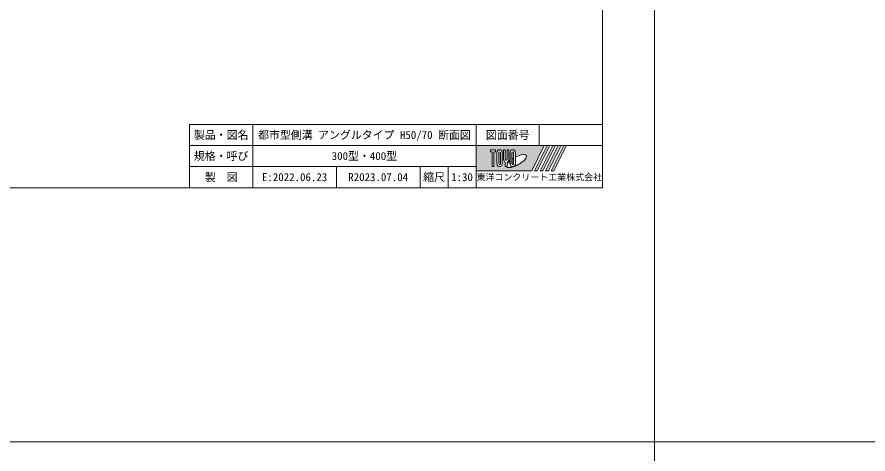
# Model space of a CAD drawing. Units: millimetres at full size; details may follow other scales. Extents: x -1934 to 78146, y -143454 to -112471.
# Drawn here: x 5544 to 12756, y -127206 to -123505 of the extents above; entities that cross this region are included whole.
import ezdxf
from ezdxf.enums import TextEntityAlignment as Align

# ---------------------------------------------------------------- set-up
doc = ezdxf.new("R2010")
doc.units = ezdxf.units.MM
doc.header["$LTSCALE"] = 23
doc.layers.add('0_2', color=7, linetype='Continuous', lineweight=13)
doc.layers.add('枠', color=5, linetype='Continuous', lineweight=5)
doc.styles.add('ＭＳ ゴシック', font='')
doc.styles.get('ＭＳ ゴシック').set_extended_font_data('MS Gothic')

msp = doc.modelspace()

# ---------------------------------------------------------------- hatches: boundary and pattern name
at = {"layer": '枠'}
h = msp.add_hatch(color=7, dxfattribs=at)
h.paths.add_polyline_path([(9434.44, -124593.01), (9434.44, -124807.29), (9905.87, -124807.29), (10013.01, -124593.01)])
edge = h.paths.add_edge_path(flags=16)
edge.add_ellipse((9776.72, -124724.92), major_axis=(83.96, 46.99), ratio=0.3471473, start_angle=-144.311216, end_angle=72.189903, ccw=False)
edge.add_ellipse((9745.64, -124745.21), major_axis=(0, 28.57), ratio=0.8463542, start_angle=-160.703456, end_angle=-90)
edge.add_line((9769.82, -124745.21), (9769.82, -124690.74))
edge = h.paths.add_edge_path(flags=16)
edge.add_ellipse((9745.64, -124655.1), major_axis=(0, 26.37), ratio=0.8463542, start_angle=-90, end_angle=90, ccw=False)
edge.add_line((9767.96, -124655.1), (9767.96, -124745.21))
edge.add_ellipse((9745.64, -124745.21), major_axis=(0, 26.37), ratio=0.8463542, start_angle=90, end_angle=-90, ccw=False)
edge.add_line((9723.31, -124745.21), (9723.31, -124655.1))
edge = h.paths.add_edge_path(flags=16)
edge.add_line((9753.08, -124655.1), (9753.08, -124745.21))
edge.add_ellipse((9745.64, -124745.21), major_axis=(0, 8.79), ratio=0.8463541, start_angle=90, end_angle=-90, ccw=False)
edge.add_line((9738.19, -124745.21), (9738.19, -124655.1))
edge.add_ellipse((9745.64, -124655.1), major_axis=(0, 8.79), ratio=0.8463541, start_angle=-90, end_angle=90, ccw=False)
edge = h.paths.add_edge_path(flags=16)
edge.add_line((9751.22, -124701.15), (9751.22, -124745.21))
edge.add_ellipse((9745.64, -124745.21), major_axis=(0, 6.59), ratio=0.8463541, start_angle=90, end_angle=-90, ccw=False)
edge.add_line((9740.06, -124745.21), (9740.06, -124708.37))
edge.add_ellipse((9776.72, -124724.92), major_axis=(83.96, 46.99), ratio=0.3471473, start_angle=107.791742, end_angle=126.471319, ccw=False)
edge = h.paths.add_edge_path(flags=16)
edge.add_line((9712.15, -124628.72), (9712.15, -124709.49))
edge.add_ellipse((9689.83, -124709.49), major_axis=(0, 26.37), ratio=0.8463542, start_angle=-163.341167, end_angle=-90, ccw=False)
edge.add_line((9697.27, -124734.36), (9697.27, -124771.58))
edge.add_line((9697.27, -124771.58), (9682.39, -124771.58))
edge.add_line((9682.39, -124771.58), (9682.39, -124734.36))
edge.add_ellipse((9689.83, -124709.49), major_axis=(0, 26.37), ratio=0.8463542, start_angle=90, end_angle=163.341167, ccw=False)
edge.add_line((9667.51, -124709.49), (9667.51, -124628.72))
edge.add_line((9667.51, -124628.72), (9682.39, -124628.72))
edge.add_line((9682.39, -124628.72), (9682.39, -124709.49))
edge.add_ellipse((9689.83, -124709.49), major_axis=(0, 8.79), ratio=0.8463541, start_angle=90, end_angle=-90)
edge.add_line((9697.27, -124709.49), (9697.27, -124628.72))
edge.add_line((9697.27, -124628.72), (9712.15, -124628.72))
edge = h.paths.add_edge_path(flags=16)
edge.add_line((9721.45, -124722.46), (9721.45, -124745.21))
edge.add_ellipse((9745.64, -124745.21), major_axis=(0, 28.57), ratio=0.8463542, start_angle=90, end_angle=-171.54427)
edge.add_ellipse((9776.72, -124724.92), major_axis=(83.96, 46.99), ratio=0.3471473, start_angle=-178.649536, end_angle=-148.292442, ccw=False)
edge.add_line((9694.07, -124773.78), (9699.13, -124773.78))
edge.add_line((9699.13, -124773.78), (9699.13, -124745.92))
edge.add_ellipse((9776.72, -124724.92), major_axis=(83.96, 46.99), ratio=0.3471473, start_angle=148.219121, end_angle=165.908122, ccw=False)
edge = h.paths.add_edge_path(flags=16)
edge.add_ellipse((9634.03, -124655.1), major_axis=(0, 26.37), ratio=0.8463542, start_angle=-90, end_angle=90, ccw=False)
edge.add_line((9656.35, -124655.1), (9656.35, -124745.21))
edge.add_ellipse((9634.03, -124745.21), major_axis=(0, 26.37), ratio=0.8463542, start_angle=90, end_angle=-90, ccw=False)
edge.add_line((9611.71, -124745.21), (9611.71, -124655.1))
edge = h.paths.add_edge_path(flags=16)
edge.add_line((9641.47, -124655.1), (9641.47, -124745.21))
edge.add_ellipse((9634.03, -124745.21), major_axis=(0, 8.79), ratio=0.8463541, start_angle=90, end_angle=-90, ccw=False)
edge.add_line((9626.59, -124745.21), (9626.59, -124655.1))
edge.add_ellipse((9634.03, -124655.1), major_axis=(0, 8.79), ratio=0.8463541, start_angle=-90, end_angle=90, ccw=False)
h.paths.add_polyline_path([(9600.55, -124628.72), (9600.55, -124646.31), (9585.67, -124646.31), (9585.67, -124771.58), (9570.78, -124771.58), (9570.78, -124646.31), (9555.9, -124646.31), (9555.9, -124628.72)], flags=16)
for points in [[(9929.44, -124807.29), (9953.01, -124807.29), (10060.16, -124593.01), (10036.58, -124593.01)], [(10107.3, -124593.01), (10083.73, -124593.01), (9976.58, -124807.29), (10000.16, -124807.29)], [(10154.44, -124593.01), (10130.87, -124593.01), (10023.73, -124807.29), (10047.3, -124807.29)], [(10201.58, -124593.01), (10178.01, -124593.01), (10070.87, -124807.29), (10094.44, -124807.29)]]:
    msp.add_hatch(color=7, dxfattribs=at).paths.add_polyline_path(points)

# ---------------------------------------------------------------- linework, layer by layer
at = {"layer": '0_2', "color": 1}
for p, q in [((10945.54, -143454.17), (10945.54, -112471.31)), ((-1933.8, -127103.33), (78145.54, -127103.33)), ((-1933.8, -127103.33), (78145.54, -127103.33))]:
    msp.add_line(p, q, dxfattribs=at)
at = {"layer": '枠', "lineweight": 13}
for p, q in [((10505.87, -124950.15), (10505.87, -116678.72)), ((10505.87, -124414.44), (7006.33, -124414.44)), ((7006.33, -124950.15), (7006.33, -124414.44)), ((7542.04, -124950.15), (7542.04, -124414.44)), ((9434.44, -124950.15), (9434.44, -124414.44)), ((9970.16, -124593.01), (9970.16, -124414.44)), ((10505.87, -124593.01), (7006.33, -124593.01)), ((9434.44, -124771.58), (7006.33, -124771.58)), ((8250.73, -124950.15), (8250.73, -124771.58)), ((8959.41, -124950.15), (8959.41, -124771.58)), ((9196.93, -124950.15), (9196.93, -124771.58)), ((-1494.13, -124950.15), (10505.87, -124950.15))]:
    msp.add_line(p, q, dxfattribs=at)
at = {"layer": '枠'}
for p, q in [((9434.44, -124593.01), (9434.44, -124807.29)), ((9434.44, -124593.01), (10013.01, -124593.01)), ((10013.01, -124593.01), (9905.87, -124807.29)), ((10036.58, -124593.01), (9929.44, -124807.29)), ((10060.16, -124593.01), (9953.01, -124807.29)), ((10083.73, -124593.01), (9976.58, -124807.29)), ((10107.3, -124593.01), (10000.16, -124807.29)), ((10130.87, -124593.01), (10023.73, -124807.29)), ((10036.58, -124593.01), (10060.16, -124593.01)), ((10154.44, -124593.01), (10047.3, -124807.29)), ((10178.01, -124593.01), (10070.87, -124807.29)), ((10083.73, -124593.01), (10107.3, -124593.01)), ((10201.58, -124593.01), (10094.44, -124807.29)), ((10130.87, -124593.01), (10154.44, -124593.01)), ((10178.01, -124593.01), (10201.58, -124593.01)), ((9555.9, -124628.72), (9555.9, -124646.31)), ((9555.9, -124628.72), (9600.55, -124628.72)), ((9570.78, -124646.31), (9555.9, -124646.31)), ((9570.78, -124646.31), (9570.78, -124771.58)), ((9585.67, -124646.31), (9585.67, -124771.58)), ((9600.55, -124646.31), (9585.67, -124646.31)), ((9600.55, -124628.72), (9600.55, -124646.31)), ((9611.71, -124655.1), (9611.71, -124745.21)), ((9626.59, -124745.21), (9626.59, -124655.1)), ((9641.47, -124655.1), (9641.47, -124745.21)), ((9656.35, -124745.21), (9656.35, -124655.1)), ((9667.51, -124709.49), (9667.51, -124628.72)), ((9667.51, -124628.72), (9682.39, -124628.72)), ((9682.39, -124628.72), (9682.39, -124709.49)), ((9697.27, -124709.49), (9697.27, -124628.72)), ((9697.27, -124628.72), (9712.15, -124628.72)), ((9712.15, -124628.72), (9712.15, -124709.49)), ((9723.31, -124655.1), (9723.31, -124745.21)), ((9738.19, -124745.21), (9738.19, -124655.1)), ((9753.08, -124655.1), (9753.08, -124745.21)), ((9767.96, -124745.21), (9767.96, -124655.1)), ((9682.39, -124734.36), (9682.39, -124771.58)), ((9697.27, -124734.36), (9697.27, -124771.58)), ((9699.13, -124745.92), (9699.13, -124773.78)), ((9721.45, -124722.46), (9721.45, -124745.21)), ((9740.06, -124745.21), (9740.06, -124708.37)), ((9751.22, -124701.15), (9751.22, -124745.21)), ((9769.82, -124745.21), (9769.82, -124690.74)), ((9434.44, -124807.29), (9905.87, -124807.29)), ((9585.67, -124771.58), (9570.78, -124771.58)), ((9697.27, -124771.58), (9682.39, -124771.58)), ((9694.07, -124773.78), (9699.13, -124773.78)), ((9929.44, -124807.29), (9953.01, -124807.29)), ((9976.58, -124807.29), (10000.16, -124807.29)), ((10023.73, -124807.29), (10047.3, -124807.29)), ((10070.87, -124807.29), (10094.44, -124807.29))]:
    msp.add_line(p, q, dxfattribs=at)
for centre, major_axis, ratio, start_param, end_param in [((9634.03, -124655.1), (0, 26.37), 0.846354, 4.712389, 7.8539816), ((9634.03, -124655.1), (0, 8.79), 0.846354, 4.712389, 7.8539816), ((9745.64, -124655.1), (0, 26.37), 0.846354, 4.712389, 7.8539816), ((9745.64, -124655.1), (0, 8.79), 0.846354, 4.712389, 7.8539816), ((9776.72, -124724.92), (83.96, 46.99), 0.347147, 4.2621853, 7.7429163), ((9634.03, -124745.21), (0, 26.37), 0.846354, 1.5707963, 4.712389), ((9634.03, -124745.21), (0, 8.79), 0.846354, 1.5707963, 4.712389), ((9689.83, -124709.49), (0, 26.37), 0.846354, 1.5707963, 2.8017557), ((9689.83, -124709.49), (0, 8.79), 0.846354, 1.5707963, 4.712389), ((9689.83, -124709.49), (0, 26.37), 0.846354, 3.4814296, 4.712389), ((9776.72, -124724.92), (83.96, 46.99), 0.347147, 2.0815197, 2.5155126), ((9745.64, -124745.21), (0, 28.57), 0.846354, 1.5707963, 3.3154679), ((9745.64, -124745.21), (0, 26.37), 0.846354, 1.5707963, 4.712389), ((9745.64, -124745.21), (0, 8.79), 0.846354, 1.5707963, 4.712389), ((9776.72, -124724.92), (83.96, 46.99), 0.347147, 1.6817405, 1.8219833), ((9745.64, -124745.21), (0, 6.59), 0.846354, 1.5707963, 4.712389), ((9745.64, -124745.21), (0, 28.57), 0.846354, 3.5338438, 4.712389), ((9776.72, -124724.92), (83.96, 46.99), 0.347147, 3.2093975, 4.2004451)]:
    msp.add_ellipse(centre, major_axis=major_axis, ratio=ratio, start_param=start_param, end_param=end_param, dxfattribs=at)

# ---------------------------------------------------------------- texts
at = {"layer": '枠', "color": 7, "style": 'ＭＳ ゴシック'}
for s, height, p in [('製品・図名', 67.82, (7274.18, -124503.72)), ('都市型側溝 アングルタイプ H50/70 断面図', 67.82, (8488.24, -124503.72)), ('図面番号', 67.82, (9702.3, -124503.72)), ('規格・呼び', 67.82, (7274.18, -124682.29)), ('300型・400型', 67.82, (8488.24, -124682.29)), ('製\u3000図', 67.82, (7274.18, -124860.87)), ('E:2022.06.23', 67.82, (7896.38, -124860.87)), ('R2023.07.04', 67.82, (8605.07, -124860.87)), ('縮尺', 67.82, (9078.17, -124860.87)), ('1:30', 67.41, (9315.68, -124860.87)), ('東洋コンクリート工業株式会社', 54.25, (9970.16, -124861.03))]:
    msp.add_text(s, height=height, dxfattribs=at).set_placement(p, align=Align.MIDDLE_CENTER)

doc.saveas('drawing.dxf')
